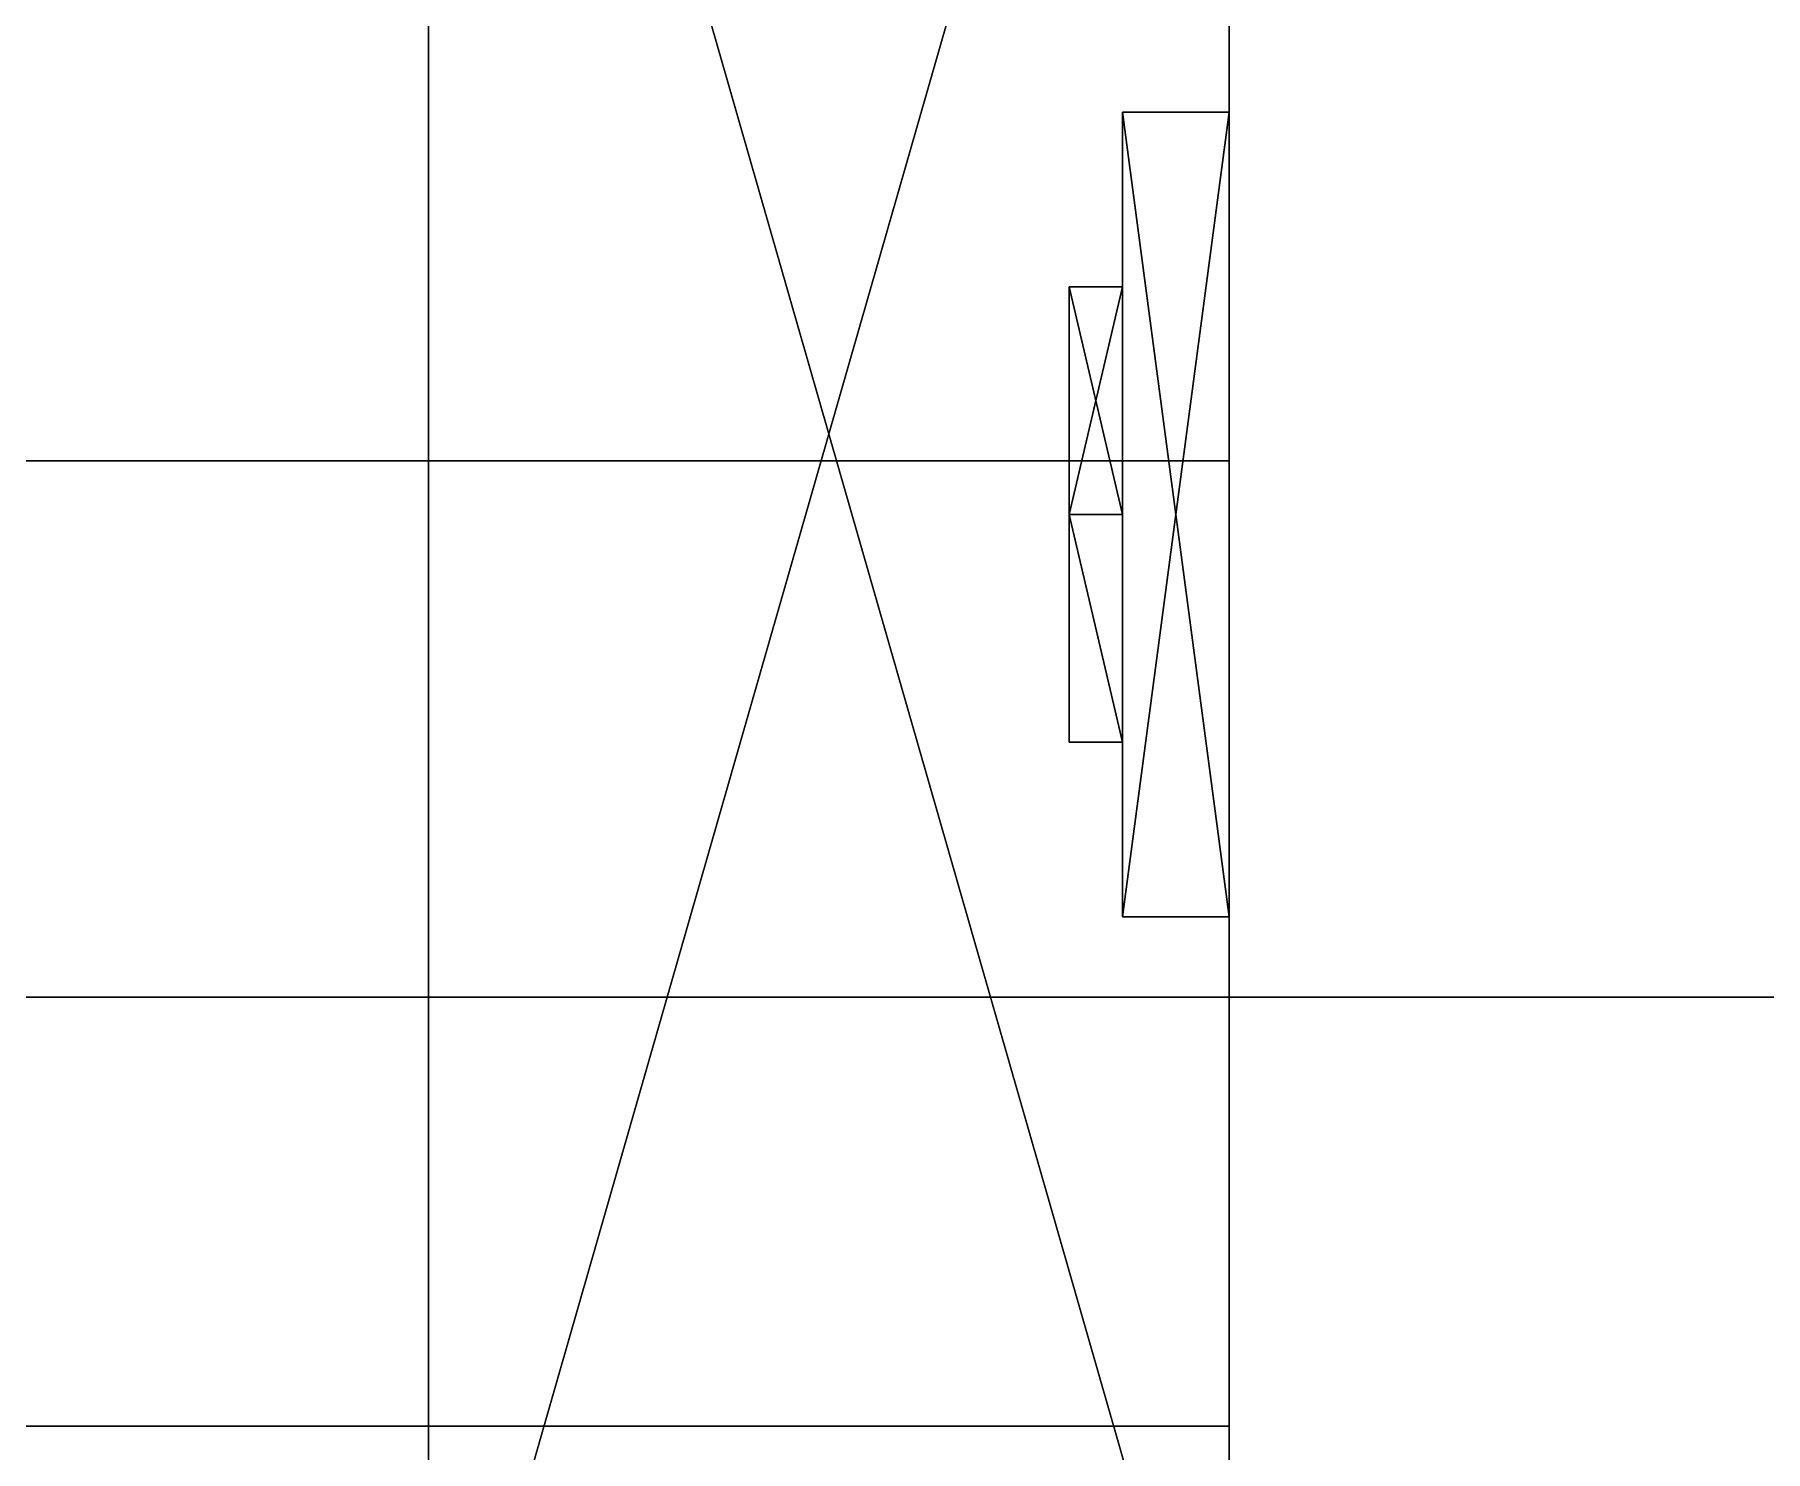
# Model space of a CAD drawing. Extents: x -100 to 2892, y -123 to 2616.
# Drawn here: x 1241.74 to 1273.99, y 1955.53 to 1981.95 of the extents above; entities that cross this region are included whole.
import ezdxf

# ---------------------------------------------------------------- set-up
doc = ezdxf.new("R2010")
doc.units = 0
for name, color, linetype in [('LAYER0', 7, 'CONTINUOUS'), ('LAYER231', 253, 'CONTINUOUS'), ('LAYER233', 253, 'CONTINUOUS'), ('LAYER235', 253, 'CONTINUOUS'), ('LAYER237', 253, 'CONTINUOUS'), ('LAYER239', 253, 'CONTINUOUS'), ('LAYER362', 9, 'CONTINUOUS'), ('LAYER89', 7, 'CONTINUOUS'), ('LAYER92', 7, 'CONTINUOUS'), ('LAYER94', 7, 'CONTINUOUS'), ('LAYER97', 7, 'CONTINUOUS')]:
    doc.layers.add(name, color=color, linetype=linetype)

msp = doc.modelspace()

# ---------------------------------------------------------------- linework, layer by layer
at = {"layer": 'LAYER0', "invisible_edges": 1}
for points in [[(2892.49, 2616, -5), (-100, -100.32, -5), (-100, 2616, -5), (2892.49, 2616, -5)], [(-100, -100.32, -5), (2892.49, 2616, -5), (2892.49, -100.32, -5), (-100, -100.32, -5)], [(2892.49, -100.32), (-100, 2616), (-100, -100.32), (2892.49, -100.32)], [(-100, 2616), (2892.49, -100.32), (2892.49, 2616), (-100, 2616)]]:
    msp.add_3dface(points, dxfattribs=at)
at = {"layer": 'LAYER231'}
for points in [[(1264, 1948.5, 176.2174), (1249.078, 1948.5, 176.2174), (1264, 2000.5, 176.2174), (1264, 1948.5, 176.2174)], [(1264, 2000.5, 176.2174), (1249.078, 1948.5, 176.2174), (1249.078, 2000.5, 176.2174), (1264, 2000.5, 176.2174)], [(1264, 2000.5, 189.7826), (1249.078, 2000.5, 189.7826), (1264, 1948.5, 189.7826), (1264, 2000.5, 189.7826)], [(1264, 1948.5, 189.7826), (1249.078, 2000.5, 189.7826), (1249.078, 1948.5, 189.7826), (1264, 1948.5, 189.7826)], [(1249.078, 1948.5, 176.2174), (1249.078, 1948.5, 189.7826), (1249.078, 2000.5, 176.2174), (1249.078, 1948.5, 176.2174)], [(1249.078, 2000.5, 176.2174), (1249.078, 1948.5, 189.7826), (1249.078, 2000.5, 189.7826), (1249.078, 2000.5, 176.2174)], [(1262.01, 1965.5, 209), (1264, 1965.5, 209), (1264, 1980.5, 209), (1262.01, 1965.5, 209)], [(1262.01, 1965.5, 209), (1264, 1980.5, 209), (1262.01, 1980.5, 209), (1262.01, 1965.5, 209)], [(1262.01, 1980.5, 209), (1264, 1980.5, 209), (1264, 1980.5, 157), (1262.01, 1980.5, 209)], [(1262.01, 1980.5, 209), (1264, 1980.5, 157), (1262.01, 1980.5, 157), (1262.01, 1980.5, 209)], [(1262.01, 1980.5, 157), (1264, 1980.5, 157), (1264, 1965.5, 157), (1262.01, 1980.5, 157)], [(1262.01, 1980.5, 157), (1264, 1965.5, 157), (1262.01, 1965.5, 157), (1262.01, 1980.5, 157)], [(1262.01, 1965.5, 157), (1262.01, 1965.5, 209), (1262.01, 1980.5, 209), (1262.01, 1965.5, 157)], [(1262.01, 1965.5, 157), (1262.01, 1980.5, 209), (1262.01, 1980.5, 157), (1262.01, 1965.5, 157)], [(1261.016, 1973, 196.2909), (1261.016, 1977.243, 201.087), (1262.01, 1973, 196.2909), (1261.016, 1973, 196.2909)], [(1262.01, 1973, 196.2909), (1261.016, 1977.243, 201.087), (1262.01, 1977.243, 201.087), (1262.01, 1973, 196.2909)], [(1261.016, 1977.243, 201.087), (1261.016, 1973, 205.883), (1262.01, 1977.243, 201.087), (1261.016, 1977.243, 201.087)], [(1262.01, 1977.243, 201.087), (1261.016, 1973, 205.883), (1262.01, 1973, 205.883), (1262.01, 1977.243, 201.087)], [(1261.016, 1973, 205.883), (1261.016, 1977.243, 201.087), (1261.016, 1968.757, 201.087), (1261.016, 1973, 205.883)], [(1261.016, 1968.757, 201.087), (1261.016, 1977.243, 201.087), (1261.016, 1973, 196.2909), (1261.016, 1968.757, 201.087)], [(1261.016, 1973, 160.117), (1261.016, 1977.243, 164.913), (1262.01, 1973, 160.117), (1261.016, 1973, 160.117)], [(1262.01, 1973, 160.117), (1261.016, 1977.243, 164.913), (1262.01, 1977.243, 164.913), (1262.01, 1973, 160.117)], [(1261.016, 1977.243, 164.913), (1261.016, 1973, 169.7091), (1262.01, 1977.243, 164.913), (1261.016, 1977.243, 164.913)], [(1262.01, 1977.243, 164.913), (1261.016, 1973, 169.7091), (1262.01, 1973, 169.7091), (1262.01, 1977.243, 164.913)], [(1261.016, 1973, 169.7091), (1261.016, 1977.243, 164.913), (1261.016, 1968.757, 164.913), (1261.016, 1973, 169.7091)], [(1261.016, 1968.757, 164.913), (1261.016, 1977.243, 164.913), (1261.016, 1973, 160.117), (1261.016, 1968.757, 164.913)], [(1262.01, 1973, 205.883), (1262.01, 1977.243, 201.087), (1262.01, 1973, 196.2909), (1262.01, 1973, 205.883)], [(1262.01, 1973, 169.7091), (1262.01, 1977.243, 164.913), (1262.01, 1973, 160.117), (1262.01, 1973, 169.7091)], [(1261.016, 1968.757, 201.087), (1261.016, 1973, 196.2909), (1262.01, 1968.757, 201.087), (1261.016, 1968.757, 201.087)], [(1262.01, 1968.757, 201.087), (1261.016, 1973, 196.2909), (1262.01, 1973, 196.2909), (1262.01, 1968.757, 201.087)], [(1262.01, 1973, 205.883), (1261.016, 1973, 205.883), (1262.01, 1968.757, 201.087), (1262.01, 1973, 205.883)], [(1262.01, 1968.757, 201.087), (1261.016, 1973, 205.883), (1261.016, 1968.757, 201.087), (1262.01, 1968.757, 201.087)], [(1261.016, 1968.757, 164.913), (1261.016, 1973, 160.117), (1262.01, 1968.757, 164.913), (1261.016, 1968.757, 164.913)], [(1262.01, 1968.757, 164.913), (1261.016, 1973, 160.117), (1262.01, 1973, 160.117), (1262.01, 1968.757, 164.913)], [(1262.01, 1973, 169.7091), (1261.016, 1973, 169.7091), (1262.01, 1968.757, 164.913), (1262.01, 1973, 169.7091)], [(1262.01, 1968.757, 164.913), (1261.016, 1973, 169.7091), (1261.016, 1968.757, 164.913), (1262.01, 1968.757, 164.913)], [(1262.01, 1973, 205.883), (1262.01, 1973, 196.2909), (1262.01, 1968.757, 201.087), (1262.01, 1973, 205.883)], [(1262.01, 1973, 169.7091), (1262.01, 1973, 160.117), (1262.01, 1968.757, 164.913), (1262.01, 1973, 169.7091)], [(1264, 1965.5, 157), (1264, 1965.5, 209), (1262.01, 1965.5, 209), (1264, 1965.5, 157)], [(1264, 1965.5, 157), (1262.01, 1965.5, 209), (1262.01, 1965.5, 157), (1264, 1965.5, 157)]]:
    msp.add_3dface(points, dxfattribs=at)
at = {"layer": 'LAYER233'}
for points in [[(1264, 1948.5, 739.7174), (1249.078, 1948.5, 739.7174), (1264, 2000.5, 739.7174), (1264, 1948.5, 739.7174)], [(1264, 2000.5, 739.7174), (1249.078, 1948.5, 739.7174), (1249.078, 2000.5, 739.7174), (1264, 2000.5, 739.7174)], [(1264, 2000.5, 753.2826), (1249.078, 2000.5, 753.2826), (1264, 1948.5, 753.2826), (1264, 2000.5, 753.2826)], [(1264, 1948.5, 753.2826), (1249.078, 2000.5, 753.2826), (1249.078, 1948.5, 753.2826), (1264, 1948.5, 753.2826)], [(1249.078, 1948.5, 739.7174), (1249.078, 1948.5, 753.2826), (1249.078, 2000.5, 739.7174), (1249.078, 1948.5, 739.7174)], [(1249.078, 2000.5, 739.7174), (1249.078, 1948.5, 753.2826), (1249.078, 2000.5, 753.2826), (1249.078, 2000.5, 739.7174)], [(1262.01, 1965.5, 772.5), (1264, 1965.5, 772.5), (1264, 1980.5, 772.5), (1262.01, 1965.5, 772.5)], [(1262.01, 1965.5, 772.5), (1264, 1980.5, 772.5), (1262.01, 1980.5, 772.5), (1262.01, 1965.5, 772.5)], [(1262.01, 1980.5, 772.5), (1264, 1980.5, 772.5), (1264, 1980.5, 720.5), (1262.01, 1980.5, 772.5)], [(1262.01, 1980.5, 772.5), (1264, 1980.5, 720.5), (1262.01, 1980.5, 720.5), (1262.01, 1980.5, 772.5)], [(1262.01, 1980.5, 720.5), (1264, 1980.5, 720.5), (1264, 1965.5, 720.5), (1262.01, 1980.5, 720.5)], [(1262.01, 1980.5, 720.5), (1264, 1965.5, 720.5), (1262.01, 1965.5, 720.5), (1262.01, 1980.5, 720.5)], [(1262.01, 1965.5, 720.5), (1262.01, 1965.5, 772.5), (1262.01, 1980.5, 772.5), (1262.01, 1965.5, 720.5)], [(1262.01, 1965.5, 720.5), (1262.01, 1980.5, 772.5), (1262.01, 1980.5, 720.5), (1262.01, 1965.5, 720.5)], [(1261.016, 1973, 759.791), (1261.016, 1977.243, 764.587), (1262.01, 1973, 759.791), (1261.016, 1973, 759.791)], [(1262.01, 1973, 759.791), (1261.016, 1977.243, 764.587), (1262.01, 1977.243, 764.587), (1262.01, 1973, 759.791)], [(1261.016, 1977.243, 764.587), (1261.016, 1973, 769.383), (1262.01, 1977.243, 764.587), (1261.016, 1977.243, 764.587)], [(1262.01, 1977.243, 764.587), (1261.016, 1973, 769.383), (1262.01, 1973, 769.383), (1262.01, 1977.243, 764.587)], [(1261.016, 1973, 769.383), (1261.016, 1977.243, 764.587), (1261.016, 1968.757, 764.587), (1261.016, 1973, 769.383)], [(1261.016, 1968.757, 764.587), (1261.016, 1977.243, 764.587), (1261.016, 1973, 759.791), (1261.016, 1968.757, 764.587)], [(1261.016, 1973, 723.617), (1261.016, 1977.243, 728.413), (1262.01, 1973, 723.617), (1261.016, 1973, 723.617)], [(1262.01, 1973, 723.617), (1261.016, 1977.243, 728.413), (1262.01, 1977.243, 728.413), (1262.01, 1973, 723.617)], [(1261.016, 1977.243, 728.413), (1261.016, 1973, 733.209), (1262.01, 1977.243, 728.413), (1261.016, 1977.243, 728.413)], [(1262.01, 1977.243, 728.413), (1261.016, 1973, 733.209), (1262.01, 1973, 733.209), (1262.01, 1977.243, 728.413)], [(1261.016, 1973, 733.209), (1261.016, 1977.243, 728.413), (1261.016, 1968.757, 728.413), (1261.016, 1973, 733.209)], [(1261.016, 1968.757, 728.413), (1261.016, 1977.243, 728.413), (1261.016, 1973, 723.617), (1261.016, 1968.757, 728.413)], [(1262.01, 1973, 769.383), (1262.01, 1977.243, 764.587), (1262.01, 1973, 759.791), (1262.01, 1973, 769.383)], [(1262.01, 1973, 733.209), (1262.01, 1977.243, 728.413), (1262.01, 1973, 723.617), (1262.01, 1973, 733.209)], [(1261.016, 1968.757, 764.587), (1261.016, 1973, 759.791), (1262.01, 1968.757, 764.587), (1261.016, 1968.757, 764.587)], [(1262.01, 1968.757, 764.587), (1261.016, 1973, 759.791), (1262.01, 1973, 759.791), (1262.01, 1968.757, 764.587)], [(1262.01, 1973, 769.383), (1261.016, 1973, 769.383), (1262.01, 1968.757, 764.587), (1262.01, 1973, 769.383)], [(1262.01, 1968.757, 764.587), (1261.016, 1973, 769.383), (1261.016, 1968.757, 764.587), (1262.01, 1968.757, 764.587)], [(1261.016, 1968.757, 728.413), (1261.016, 1973, 723.617), (1262.01, 1968.757, 728.413), (1261.016, 1968.757, 728.413)], [(1262.01, 1968.757, 728.413), (1261.016, 1973, 723.617), (1262.01, 1973, 723.617), (1262.01, 1968.757, 728.413)], [(1262.01, 1973, 733.209), (1261.016, 1973, 733.209), (1262.01, 1968.757, 728.413), (1262.01, 1973, 733.209)], [(1262.01, 1968.757, 728.413), (1261.016, 1973, 733.209), (1261.016, 1968.757, 728.413), (1262.01, 1968.757, 728.413)], [(1262.01, 1973, 769.383), (1262.01, 1973, 759.791), (1262.01, 1968.757, 764.587), (1262.01, 1973, 769.383)], [(1262.01, 1973, 733.209), (1262.01, 1973, 723.617), (1262.01, 1968.757, 728.413), (1262.01, 1973, 733.209)], [(1264, 1965.5, 720.5), (1264, 1965.5, 772.5), (1262.01, 1965.5, 772.5), (1264, 1965.5, 720.5)], [(1264, 1965.5, 720.5), (1262.01, 1965.5, 772.5), (1262.01, 1965.5, 720.5), (1264, 1965.5, 720.5)]]:
    msp.add_3dface(points, dxfattribs=at)
at = {"layer": 'LAYER235'}
for points in [[(1264, 1948.5, 1303.217), (1249.078, 1948.5, 1303.217), (1264, 2000.5, 1303.217), (1264, 1948.5, 1303.217)], [(1264, 2000.5, 1303.217), (1249.078, 1948.5, 1303.217), (1249.078, 2000.5, 1303.217), (1264, 2000.5, 1303.217)], [(1264, 2000.5, 1316.783), (1249.078, 2000.5, 1316.783), (1264, 1948.5, 1316.783), (1264, 2000.5, 1316.783)], [(1264, 1948.5, 1316.783), (1249.078, 2000.5, 1316.783), (1249.078, 1948.5, 1316.783), (1264, 1948.5, 1316.783)], [(1249.078, 1948.5, 1303.217), (1249.078, 1948.5, 1316.783), (1249.078, 2000.5, 1303.217), (1249.078, 1948.5, 1303.217)], [(1249.078, 2000.5, 1303.217), (1249.078, 1948.5, 1316.783), (1249.078, 2000.5, 1316.783), (1249.078, 2000.5, 1303.217)], [(1262.01, 1965.5, 1336), (1264, 1965.5, 1336), (1264, 1980.5, 1336), (1262.01, 1965.5, 1336)], [(1262.01, 1965.5, 1336), (1264, 1980.5, 1336), (1262.01, 1980.5, 1336), (1262.01, 1965.5, 1336)], [(1262.01, 1980.5, 1336), (1264, 1980.5, 1336), (1264, 1980.5, 1284), (1262.01, 1980.5, 1336)], [(1262.01, 1980.5, 1336), (1264, 1980.5, 1284), (1262.01, 1980.5, 1284), (1262.01, 1980.5, 1336)], [(1262.01, 1980.5, 1284), (1264, 1980.5, 1284), (1264, 1965.5, 1284), (1262.01, 1980.5, 1284)], [(1262.01, 1980.5, 1284), (1264, 1965.5, 1284), (1262.01, 1965.5, 1284), (1262.01, 1980.5, 1284)], [(1262.01, 1965.5, 1284), (1262.01, 1965.5, 1336), (1262.01, 1980.5, 1336), (1262.01, 1965.5, 1284)], [(1262.01, 1965.5, 1284), (1262.01, 1980.5, 1336), (1262.01, 1980.5, 1284), (1262.01, 1965.5, 1284)], [(1261.016, 1973, 1323.291), (1261.016, 1977.243, 1328.087), (1262.01, 1973, 1323.291), (1261.016, 1973, 1323.291)], [(1262.01, 1973, 1323.291), (1261.016, 1977.243, 1328.087), (1262.01, 1977.243, 1328.087), (1262.01, 1973, 1323.291)], [(1261.016, 1977.243, 1328.087), (1261.016, 1973, 1332.883), (1262.01, 1977.243, 1328.087), (1261.016, 1977.243, 1328.087)], [(1262.01, 1977.243, 1328.087), (1261.016, 1973, 1332.883), (1262.01, 1973, 1332.883), (1262.01, 1977.243, 1328.087)], [(1261.016, 1973, 1332.883), (1261.016, 1977.243, 1328.087), (1261.016, 1968.757, 1328.087), (1261.016, 1973, 1332.883)], [(1261.016, 1968.757, 1328.087), (1261.016, 1977.243, 1328.087), (1261.016, 1973, 1323.291), (1261.016, 1968.757, 1328.087)], [(1261.016, 1973, 1287.117), (1261.016, 1977.243, 1291.913), (1262.01, 1973, 1287.117), (1261.016, 1973, 1287.117)], [(1262.01, 1973, 1287.117), (1261.016, 1977.243, 1291.913), (1262.01, 1977.243, 1291.913), (1262.01, 1973, 1287.117)], [(1261.016, 1977.243, 1291.913), (1261.016, 1973, 1296.709), (1262.01, 1977.243, 1291.913), (1261.016, 1977.243, 1291.913)], [(1262.01, 1977.243, 1291.913), (1261.016, 1973, 1296.709), (1262.01, 1973, 1296.709), (1262.01, 1977.243, 1291.913)], [(1261.016, 1973, 1296.709), (1261.016, 1977.243, 1291.913), (1261.016, 1968.757, 1291.913), (1261.016, 1973, 1296.709)], [(1261.016, 1968.757, 1291.913), (1261.016, 1977.243, 1291.913), (1261.016, 1973, 1287.117), (1261.016, 1968.757, 1291.913)], [(1262.01, 1973, 1332.883), (1262.01, 1977.243, 1328.087), (1262.01, 1973, 1323.291), (1262.01, 1973, 1332.883)], [(1262.01, 1973, 1296.709), (1262.01, 1977.243, 1291.913), (1262.01, 1973, 1287.117), (1262.01, 1973, 1296.709)], [(1261.016, 1968.757, 1328.087), (1261.016, 1973, 1323.291), (1262.01, 1968.757, 1328.087), (1261.016, 1968.757, 1328.087)], [(1262.01, 1968.757, 1328.087), (1261.016, 1973, 1323.291), (1262.01, 1973, 1323.291), (1262.01, 1968.757, 1328.087)], [(1262.01, 1973, 1332.883), (1261.016, 1973, 1332.883), (1262.01, 1968.757, 1328.087), (1262.01, 1973, 1332.883)], [(1262.01, 1968.757, 1328.087), (1261.016, 1973, 1332.883), (1261.016, 1968.757, 1328.087), (1262.01, 1968.757, 1328.087)], [(1261.016, 1968.757, 1291.913), (1261.016, 1973, 1287.117), (1262.01, 1968.757, 1291.913), (1261.016, 1968.757, 1291.913)], [(1262.01, 1968.757, 1291.913), (1261.016, 1973, 1287.117), (1262.01, 1973, 1287.117), (1262.01, 1968.757, 1291.913)], [(1262.01, 1973, 1296.709), (1261.016, 1973, 1296.709), (1262.01, 1968.757, 1291.913), (1262.01, 1973, 1296.709)], [(1262.01, 1968.757, 1291.913), (1261.016, 1973, 1296.709), (1261.016, 1968.757, 1291.913), (1262.01, 1968.757, 1291.913)], [(1262.01, 1973, 1332.883), (1262.01, 1973, 1323.291), (1262.01, 1968.757, 1328.087), (1262.01, 1973, 1332.883)], [(1262.01, 1973, 1296.709), (1262.01, 1973, 1287.117), (1262.01, 1968.757, 1291.913), (1262.01, 1973, 1296.709)], [(1264, 1965.5, 1284), (1264, 1965.5, 1336), (1262.01, 1965.5, 1336), (1264, 1965.5, 1284)], [(1264, 1965.5, 1284), (1262.01, 1965.5, 1336), (1262.01, 1965.5, 1284), (1264, 1965.5, 1284)]]:
    msp.add_3dface(points, dxfattribs=at)
at = {"layer": 'LAYER237'}
for points in [[(1264, 1948.5, 1866.717), (1249.078, 1948.5, 1866.717), (1264, 2000.5, 1866.717), (1264, 1948.5, 1866.717)], [(1264, 2000.5, 1866.717), (1249.078, 1948.5, 1866.717), (1249.078, 2000.5, 1866.717), (1264, 2000.5, 1866.717)], [(1264, 2000.5, 1880.283), (1249.078, 2000.5, 1880.283), (1264, 1948.5, 1880.283), (1264, 2000.5, 1880.283)], [(1264, 1948.5, 1880.283), (1249.078, 2000.5, 1880.283), (1249.078, 1948.5, 1880.283), (1264, 1948.5, 1880.283)], [(1249.078, 1948.5, 1866.717), (1249.078, 1948.5, 1880.283), (1249.078, 2000.5, 1866.717), (1249.078, 1948.5, 1866.717)], [(1249.078, 2000.5, 1866.717), (1249.078, 1948.5, 1880.283), (1249.078, 2000.5, 1880.283), (1249.078, 2000.5, 1866.717)], [(1262.01, 1965.5, 1899.5), (1264, 1965.5, 1899.5), (1264, 1980.5, 1899.5), (1262.01, 1965.5, 1899.5)], [(1262.01, 1965.5, 1899.5), (1264, 1980.5, 1899.5), (1262.01, 1980.5, 1899.5), (1262.01, 1965.5, 1899.5)], [(1262.01, 1980.5, 1899.5), (1264, 1980.5, 1899.5), (1264, 1980.5, 1847.5), (1262.01, 1980.5, 1899.5)], [(1262.01, 1980.5, 1899.5), (1264, 1980.5, 1847.5), (1262.01, 1980.5, 1847.5), (1262.01, 1980.5, 1899.5)], [(1262.01, 1980.5, 1847.5), (1264, 1980.5, 1847.5), (1264, 1965.5, 1847.5), (1262.01, 1980.5, 1847.5)], [(1262.01, 1980.5, 1847.5), (1264, 1965.5, 1847.5), (1262.01, 1965.5, 1847.5), (1262.01, 1980.5, 1847.5)], [(1262.01, 1965.5, 1847.5), (1262.01, 1965.5, 1899.5), (1262.01, 1980.5, 1899.5), (1262.01, 1965.5, 1847.5)], [(1262.01, 1965.5, 1847.5), (1262.01, 1980.5, 1899.5), (1262.01, 1980.5, 1847.5), (1262.01, 1965.5, 1847.5)], [(1261.016, 1973, 1886.791), (1261.016, 1977.243, 1891.587), (1262.01, 1973, 1886.791), (1261.016, 1973, 1886.791)], [(1262.01, 1973, 1886.791), (1261.016, 1977.243, 1891.587), (1262.01, 1977.243, 1891.587), (1262.01, 1973, 1886.791)], [(1261.016, 1977.243, 1891.587), (1261.016, 1973, 1896.383), (1262.01, 1977.243, 1891.587), (1261.016, 1977.243, 1891.587)], [(1262.01, 1977.243, 1891.587), (1261.016, 1973, 1896.383), (1262.01, 1973, 1896.383), (1262.01, 1977.243, 1891.587)], [(1261.016, 1973, 1896.383), (1261.016, 1977.243, 1891.587), (1261.016, 1968.757, 1891.587), (1261.016, 1973, 1896.383)], [(1261.016, 1968.757, 1891.587), (1261.016, 1977.243, 1891.587), (1261.016, 1973, 1886.791), (1261.016, 1968.757, 1891.587)], [(1261.016, 1973, 1850.617), (1261.016, 1977.243, 1855.413), (1262.01, 1973, 1850.617), (1261.016, 1973, 1850.617)], [(1262.01, 1973, 1850.617), (1261.016, 1977.243, 1855.413), (1262.01, 1977.243, 1855.413), (1262.01, 1973, 1850.617)], [(1261.016, 1977.243, 1855.413), (1261.016, 1973, 1860.209), (1262.01, 1977.243, 1855.413), (1261.016, 1977.243, 1855.413)], [(1262.01, 1977.243, 1855.413), (1261.016, 1973, 1860.209), (1262.01, 1973, 1860.209), (1262.01, 1977.243, 1855.413)], [(1261.016, 1973, 1860.209), (1261.016, 1977.243, 1855.413), (1261.016, 1968.757, 1855.413), (1261.016, 1973, 1860.209)], [(1261.016, 1968.757, 1855.413), (1261.016, 1977.243, 1855.413), (1261.016, 1973, 1850.617), (1261.016, 1968.757, 1855.413)], [(1262.01, 1973, 1896.383), (1262.01, 1977.243, 1891.587), (1262.01, 1973, 1886.791), (1262.01, 1973, 1896.383)], [(1262.01, 1973, 1860.209), (1262.01, 1977.243, 1855.413), (1262.01, 1973, 1850.617), (1262.01, 1973, 1860.209)], [(1261.016, 1968.757, 1891.587), (1261.016, 1973, 1886.791), (1262.01, 1968.757, 1891.587), (1261.016, 1968.757, 1891.587)], [(1262.01, 1968.757, 1891.587), (1261.016, 1973, 1886.791), (1262.01, 1973, 1886.791), (1262.01, 1968.757, 1891.587)], [(1262.01, 1973, 1896.383), (1261.016, 1973, 1896.383), (1262.01, 1968.757, 1891.587), (1262.01, 1973, 1896.383)], [(1262.01, 1968.757, 1891.587), (1261.016, 1973, 1896.383), (1261.016, 1968.757, 1891.587), (1262.01, 1968.757, 1891.587)], [(1261.016, 1968.757, 1855.413), (1261.016, 1973, 1850.617), (1262.01, 1968.757, 1855.413), (1261.016, 1968.757, 1855.413)], [(1262.01, 1968.757, 1855.413), (1261.016, 1973, 1850.617), (1262.01, 1973, 1850.617), (1262.01, 1968.757, 1855.413)], [(1262.01, 1973, 1860.209), (1261.016, 1973, 1860.209), (1262.01, 1968.757, 1855.413), (1262.01, 1973, 1860.209)], [(1262.01, 1968.757, 1855.413), (1261.016, 1973, 1860.209), (1261.016, 1968.757, 1855.413), (1262.01, 1968.757, 1855.413)], [(1262.01, 1973, 1896.383), (1262.01, 1973, 1886.791), (1262.01, 1968.757, 1891.587), (1262.01, 1973, 1896.383)], [(1262.01, 1973, 1860.209), (1262.01, 1973, 1850.617), (1262.01, 1968.757, 1855.413), (1262.01, 1973, 1860.209)], [(1264, 1965.5, 1847.5), (1264, 1965.5, 1899.5), (1262.01, 1965.5, 1899.5), (1264, 1965.5, 1847.5)], [(1264, 1965.5, 1847.5), (1262.01, 1965.5, 1899.5), (1262.01, 1965.5, 1847.5), (1264, 1965.5, 1847.5)]]:
    msp.add_3dface(points, dxfattribs=at)
at = {"layer": 'LAYER239'}
for points in [[(1264, 1948.5, 2430.217), (1249.078, 1948.5, 2430.217), (1264, 2000.5, 2430.217), (1264, 1948.5, 2430.217)], [(1264, 2000.5, 2430.217), (1249.078, 1948.5, 2430.217), (1249.078, 2000.5, 2430.217), (1264, 2000.5, 2430.217)], [(1264, 2000.5, 2443.783), (1249.078, 2000.5, 2443.783), (1264, 1948.5, 2443.783), (1264, 2000.5, 2443.783)], [(1264, 1948.5, 2443.783), (1249.078, 2000.5, 2443.783), (1249.078, 1948.5, 2443.783), (1264, 1948.5, 2443.783)], [(1249.078, 1948.5, 2430.217), (1249.078, 1948.5, 2443.783), (1249.078, 2000.5, 2430.217), (1249.078, 1948.5, 2430.217)], [(1249.078, 2000.5, 2430.217), (1249.078, 1948.5, 2443.783), (1249.078, 2000.5, 2443.783), (1249.078, 2000.5, 2430.217)], [(1262.01, 1965.5, 2463), (1264, 1965.5, 2463), (1264, 1980.5, 2463), (1262.01, 1965.5, 2463)], [(1262.01, 1965.5, 2463), (1264, 1980.5, 2463), (1262.01, 1980.5, 2463), (1262.01, 1965.5, 2463)], [(1262.01, 1980.5, 2463), (1264, 1980.5, 2463), (1264, 1980.5, 2411), (1262.01, 1980.5, 2463)], [(1262.01, 1980.5, 2463), (1264, 1980.5, 2411), (1262.01, 1980.5, 2411), (1262.01, 1980.5, 2463)], [(1262.01, 1980.5, 2411), (1264, 1980.5, 2411), (1264, 1965.5, 2411), (1262.01, 1980.5, 2411)], [(1262.01, 1980.5, 2411), (1264, 1965.5, 2411), (1262.01, 1965.5, 2411), (1262.01, 1980.5, 2411)], [(1262.01, 1965.5, 2411), (1262.01, 1965.5, 2463), (1262.01, 1980.5, 2463), (1262.01, 1965.5, 2411)], [(1262.01, 1965.5, 2411), (1262.01, 1980.5, 2463), (1262.01, 1980.5, 2411), (1262.01, 1965.5, 2411)], [(1261.016, 1973, 2450.291), (1261.016, 1977.243, 2455.087), (1262.01, 1973, 2450.291), (1261.016, 1973, 2450.291)], [(1262.01, 1973, 2450.291), (1261.016, 1977.243, 2455.087), (1262.01, 1977.243, 2455.087), (1262.01, 1973, 2450.291)], [(1261.016, 1977.243, 2455.087), (1261.016, 1973, 2459.883), (1262.01, 1977.243, 2455.087), (1261.016, 1977.243, 2455.087)], [(1262.01, 1977.243, 2455.087), (1261.016, 1973, 2459.883), (1262.01, 1973, 2459.883), (1262.01, 1977.243, 2455.087)], [(1261.016, 1973, 2459.883), (1261.016, 1977.243, 2455.087), (1261.016, 1968.757, 2455.087), (1261.016, 1973, 2459.883)], [(1261.016, 1968.757, 2455.087), (1261.016, 1977.243, 2455.087), (1261.016, 1973, 2450.291), (1261.016, 1968.757, 2455.087)], [(1261.016, 1973, 2414.117), (1261.016, 1977.243, 2418.913), (1262.01, 1973, 2414.117), (1261.016, 1973, 2414.117)], [(1262.01, 1973, 2414.117), (1261.016, 1977.243, 2418.913), (1262.01, 1977.243, 2418.913), (1262.01, 1973, 2414.117)], [(1261.016, 1977.243, 2418.913), (1261.016, 1973, 2423.709), (1262.01, 1977.243, 2418.913), (1261.016, 1977.243, 2418.913)], [(1262.01, 1977.243, 2418.913), (1261.016, 1973, 2423.709), (1262.01, 1973, 2423.709), (1262.01, 1977.243, 2418.913)], [(1261.016, 1973, 2423.709), (1261.016, 1977.243, 2418.913), (1261.016, 1968.757, 2418.913), (1261.016, 1973, 2423.709)], [(1261.016, 1968.757, 2418.913), (1261.016, 1977.243, 2418.913), (1261.016, 1973, 2414.117), (1261.016, 1968.757, 2418.913)], [(1262.01, 1973, 2459.883), (1262.01, 1977.243, 2455.087), (1262.01, 1973, 2450.291), (1262.01, 1973, 2459.883)], [(1262.01, 1973, 2423.709), (1262.01, 1977.243, 2418.913), (1262.01, 1973, 2414.117), (1262.01, 1973, 2423.709)], [(1261.016, 1968.757, 2455.087), (1261.016, 1973, 2450.291), (1262.01, 1968.757, 2455.087), (1261.016, 1968.757, 2455.087)], [(1262.01, 1968.757, 2455.087), (1261.016, 1973, 2450.291), (1262.01, 1973, 2450.291), (1262.01, 1968.757, 2455.087)], [(1262.01, 1973, 2459.883), (1261.016, 1973, 2459.883), (1262.01, 1968.757, 2455.087), (1262.01, 1973, 2459.883)], [(1262.01, 1968.757, 2455.087), (1261.016, 1973, 2459.883), (1261.016, 1968.757, 2455.087), (1262.01, 1968.757, 2455.087)], [(1261.016, 1968.757, 2418.913), (1261.016, 1973, 2414.117), (1262.01, 1968.757, 2418.913), (1261.016, 1968.757, 2418.913)], [(1262.01, 1968.757, 2418.913), (1261.016, 1973, 2414.117), (1262.01, 1973, 2414.117), (1262.01, 1968.757, 2418.913)], [(1262.01, 1973, 2423.709), (1261.016, 1973, 2423.709), (1262.01, 1968.757, 2418.913), (1262.01, 1973, 2423.709)], [(1262.01, 1968.757, 2418.913), (1261.016, 1973, 2423.709), (1261.016, 1968.757, 2418.913), (1262.01, 1968.757, 2418.913)], [(1262.01, 1973, 2459.883), (1262.01, 1973, 2450.291), (1262.01, 1968.757, 2455.087), (1262.01, 1973, 2459.883)], [(1262.01, 1973, 2423.709), (1262.01, 1973, 2414.117), (1262.01, 1968.757, 2418.913), (1262.01, 1973, 2423.709)], [(1264, 1965.5, 2411), (1264, 1965.5, 2463), (1262.01, 1965.5, 2463), (1264, 1965.5, 2411)], [(1264, 1965.5, 2411), (1262.01, 1965.5, 2463), (1262.01, 1965.5, 2411), (1264, 1965.5, 2411)]]:
    msp.add_3dface(points, dxfattribs=at)
at = {"layer": 'LAYER362', "invisible_edges": 1}
for points in [[(1282, 1964, 2640), (48.00001, 1946, 2640), (1282, 1946, 2640), (1282, 1964, 2640)], [(48.00001, 1946, 2640), (1282, 1964, 2640), (48.00001, 1964, 2640), (48.00001, 1946, 2640)], [(48.00001, 1964, 2540), (1282, 1946, 2540), (48.00001, 1946, 2540), (48.00001, 1964, 2540)], [(1282, 1946, 2540), (48.00001, 1964, 2540), (1282, 1964, 2540), (1282, 1946, 2540)], [(1282, 1964, 2640), (48.00001, 1964, 2540), (48.00001, 1964, 2640), (1282, 1964, 2640)], [(48.00001, 1964, 2540), (1282, 1964, 2640), (1282, 1964, 2540), (48.00001, 1964, 2540)]]:
    msp.add_3dface(points, dxfattribs=at)
at = {"layer": 'LAYER89', "invisible_edges": 1}
for points in [[(1264, 2496), (1264, 1936, 2540), (1264, 2496, 2540), (1264, 2496)], [(1264, 1936, 2540), (1264, 2496), (1264, 1936), (1264, 1936, 2540)], [(1264, 2496), (1282, 1936), (1264, 1936), (1264, 2496)], [(1282, 1936), (1264, 2496), (1282, 2496), (1282, 1936)], [(1282, 2496, 2540), (1264, 1936, 2540), (1282, 1936, 2540), (1282, 2496, 2540)], [(1264, 1936, 2540), (1282, 2496, 2540), (1264, 2496, 2540), (1264, 1936, 2540)]]:
    msp.add_3dface(points, dxfattribs=at)
at = {"layer": 'LAYER92', "invisible_edges": 1}
for points in [[(1264, 2496, 80), (477, 1936, 80), (477, 2496, 80), (1264, 2496, 80)], [(477, 1936, 80), (1264, 2496, 80), (1264, 1936, 80), (477, 1936, 80)], [(1264, 1936, 98), (477, 2496, 98), (477, 1936, 98), (1264, 1936, 98)], [(477, 2496, 98), (1264, 1936, 98), (1264, 2496, 98), (477, 2496, 98)], [(1264, 2496, 80), (1264, 1936, 98), (1264, 1936, 80), (1264, 2496, 80)], [(1264, 1936, 98), (1264, 2496, 80), (1264, 2496, 98), (1264, 1936, 98)]]:
    msp.add_3dface(points, dxfattribs=at)
at = {"layer": 'LAYER94', "invisible_edges": 1}
for points in [[(1264, 1974, 80), (477, 1974), (477, 1974, 80), (1264, 1974, 80)], [(477, 1974), (1264, 1974, 80), (1264, 1974), (477, 1974)], [(1264, 1956), (477, 1974), (1264, 1974), (1264, 1956)], [(477, 1974), (1264, 1956), (477, 1956), (477, 1974)], [(477, 1956, 80), (1264, 1974, 80), (477, 1974, 80), (477, 1956, 80)], [(1264, 1974, 80), (477, 1956, 80), (1264, 1956, 80), (1264, 1974, 80)], [(1264, 1974, 80), (1264, 1956), (1264, 1974), (1264, 1974, 80)], [(1264, 1956), (1264, 1974, 80), (1264, 1956, 80), (1264, 1956)], [(1264, 1956), (477, 1956, 80), (477, 1956), (1264, 1956)], [(477, 1956, 80), (1264, 1956), (1264, 1956, 80), (477, 1956, 80)]]:
    msp.add_3dface(points, dxfattribs=at)
at = {"layer": 'LAYER97', "invisible_edges": 1}
for points in [[(477, 2496, 2539), (1264, 1936, 2539), (1264, 2496, 2539), (477, 2496, 2539)], [(1264, 1936, 2539), (477, 2496, 2539), (477, 1936, 2539), (1264, 1936, 2539)], [(477, 1936, 2521), (1264, 2496, 2521), (1264, 1936, 2521), (477, 1936, 2521)], [(1264, 2496, 2521), (477, 1936, 2521), (477, 2496, 2521), (1264, 2496, 2521)], [(1264, 2496, 2521), (1264, 1936, 2539), (1264, 1936, 2521), (1264, 2496, 2521)], [(1264, 1936, 2539), (1264, 2496, 2521), (1264, 2496, 2539), (1264, 1936, 2539)]]:
    msp.add_3dface(points, dxfattribs=at)

doc.saveas('drawing.dxf')
